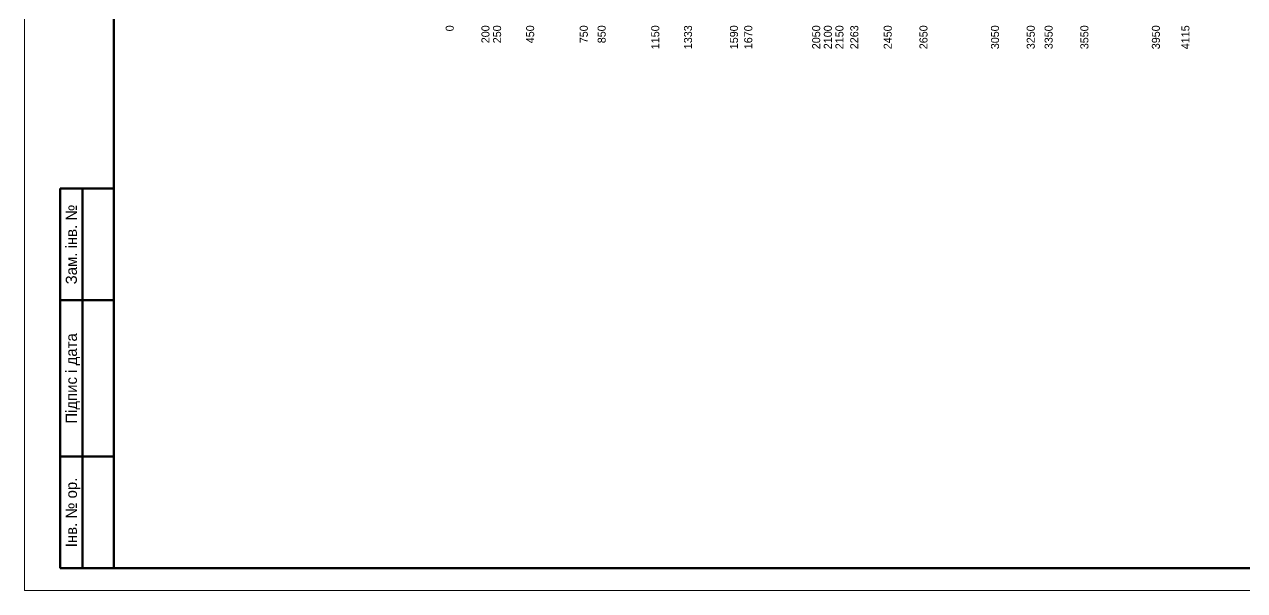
# Paper-space layout '08 Розгортки' of a CAD drawing. Header units: millimetres. Extents: x 0 to 841, y 0 to 594.
# Drawn here: x 0 to 273, y 0 to 126.8 of the extents above; entities that cross this region are included whole.
import ezdxf
from ezdxf.enums import TextEntityAlignment as Align

# ---------------------------------------------------------------- set-up
doc = ezdxf.new("R2010")
doc.units = ezdxf.units.MM
doc.layers.add('A-SHEET', color=7, linetype='Continuous')
doc.layers.add('E-ELEV', color=7, linetype='Continuous')
doc.styles.add('PLEX_LIGHT', font='IBMPlexSans-Light.ttf')

psp = doc.layouts.new('08 Розгортки')

# ---------------------------------------------------------------- linework, layer by layer
at = {"layer": 'A-SHEET', "lineweight": 18}
for p, q in [((0, 594), (0, 0)), ((0, 0), (841, 0))]:
    psp.add_line(p, q, dxfattribs=at)
at = {"layer": 'A-SHEET', "lineweight": 50}
for p, q in [((20, 589), (20, 5)), ((20, 90), (8, 90)), ((8, 90), (8, 65)), ((13, 65), (13, 90)), ((20, 65), (20, 90)), ((20, 65), (8, 65)), ((8, 65), (8, 30)), ((8, 65), (20, 65)), ((13, 30), (13, 65)), ((20, 30), (20, 65)), ((20, 30), (8, 30)), ((8, 30), (8, 5)), ((8, 30), (20, 30)), ((13, 5), (13, 30)), ((20, 5), (20, 30)), ((8, 5), (20, 5)), ((20, 5), (836, 5))]:
    psp.add_line(p, q, dxfattribs=at)

# ---------------------------------------------------------------- texts
at = {"layer": 'A-SHEET', "style": 'PLEX_LIGHT'}
for s, p in [('Зам. інв. №', (10.5, 77.5)), ('Підпис і дата', (10.5, 47.5)), ('Інв. № ор.', (10.5, 17.5))]:
    psp.add_text(s, height=2.5, rotation=90, dxfattribs=at).set_placement(p, align=Align.MIDDLE_CENTER)
at = {"layer": 'E-ELEV', "true_color": 0x29251f, "style": 'PLEX_LIGHT'}
for s, p in [('0', (95.15, 126.57)), ('200', (103.15, 126.57)), ('250', (105.75, 126.57)), ('450', (113.15, 126.57)), ('750', (125.15, 126.57)), ('850', (129.15, 126.57)), ('1150', (141.15, 126.57)), ('1333', (148.47, 126.57)), ('1590', (158.75, 126.57)), ('1670', (161.95, 126.57)), ('2050', (177.15, 126.57)), ('2100', (179.75, 126.57)), ('2150', (182.35, 126.57)), ('2263', (185.67, 126.57)), ('2450', (193.15, 126.57)), ('2650', (201.15, 126.57)), ('3050', (217.15, 126.57)), ('3250', (225.15, 126.57)), ('3350', (229.15, 126.57)), ('3550', (237.15, 126.57)), ('3950', (253.15, 126.57)), ('4115', (259.75, 126.57))]:
    psp.add_text(s, height=1.8, rotation=90, dxfattribs=at).set_placement(p, align=Align.MIDDLE_RIGHT)

doc.saveas('drawing.dxf')
